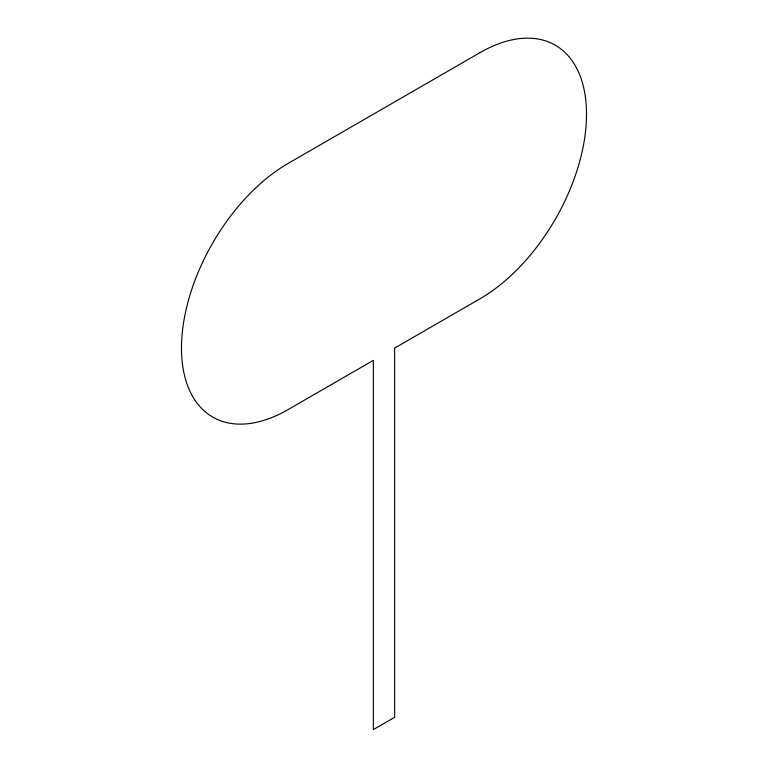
<?xml version="1.0" encoding="UTF-8"?>
<svg xmlns="http://www.w3.org/2000/svg" width="768" height="768" viewBox="0 0 768 768"><rect width="100%" height="100%" fill="white"/><g stroke="black" fill="none" stroke-linecap="round" stroke-linejoin="round"><path stroke-width="1.15" d="M479.933 52.675L288.067 163.45A150.739 87.024 -60 0 0 181.488 348.058A150.739 87.024 -60 0 0 288.067 409.603L373.344 360.374L373.344 729.6L394.656 717.293L394.656 348.067L479.933 298.829A150.739 87.024 -60 0 0 586.512 114.221A150.739 87.024 -60 0 0 479.933 52.675"/></g></svg>
